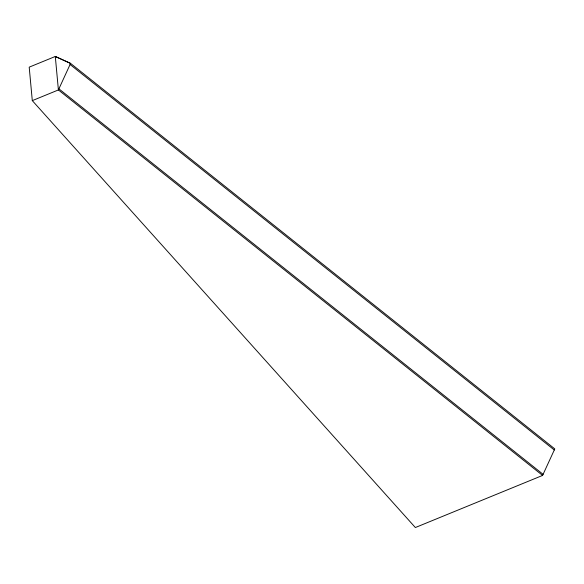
<?xml version="1.0" encoding="UTF-8"?>
<svg xmlns="http://www.w3.org/2000/svg" width="584" height="584" viewBox="0 0 584 584"><rect width="100%" height="100%" fill="white"/><g stroke="black" fill="none" stroke-linecap="round" stroke-linejoin="round"><path stroke-width="0.88" d="M542.587 475.427L58.4 89.943L55.297 56.465L70.584 63.408L554.8 448.899L542.587 475.427L415.355 527.534L32.303 100.63L29.2 67.153L55.297 56.465L70.606 63.415L70.08 64.503L554.296 449.994M70.584 63.408L58.4 89.943L32.303 100.63M58.904 88.841L543.091 474.332"/></g></svg>
